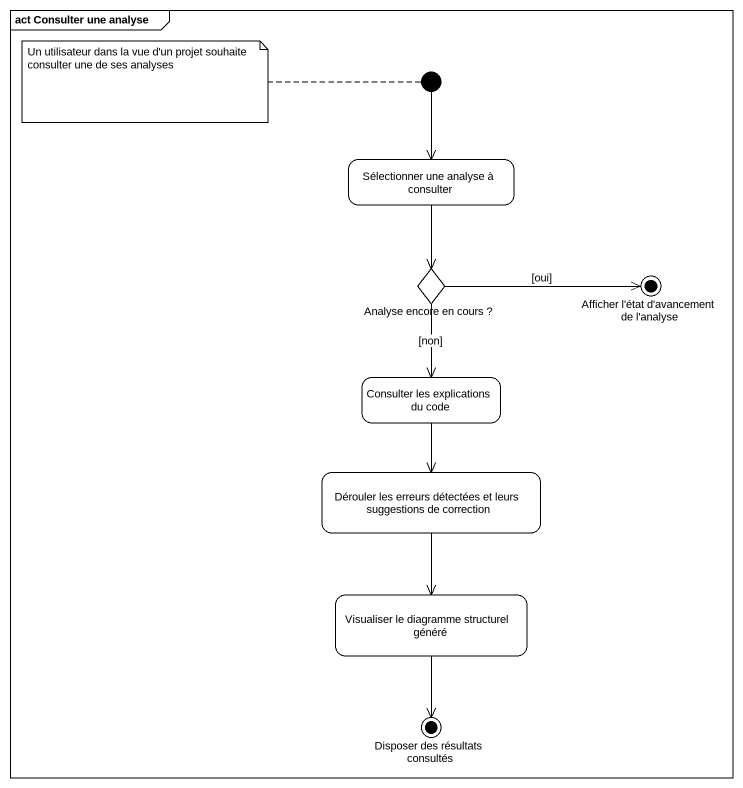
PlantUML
@startuml
mainframe act Consulter une analyse
hide empty description
state initial1 <<start>>
state "Sélectionner une analyse à consulter" as Sélectionner_une_analyse_à
state "Analyse encore en cours ?" as Analyse_encore_en_cours <<choice>>
state "Afficher l'état d'avancement de l'analyse" as Afficher_l_état_d <<end>>
state "Consulter les explications du code" as Consulter_les_explications
state "Dérouler les erreurs détectées et leurs suggestions de correction" as Dérouler_les_erreurs
state "Visualiser le diagramme structurel généré" as Visualiser_le_diagramme
state "Disposer des résultats consultés" as Disposer_des_résultats <<end>>
initial1 --> Sélectionner_une_analyse_à
Sélectionner_une_analyse_à --> Analyse_encore_en_cours
Analyse_encore_en_cours -right-> Afficher_l_état_d : [oui]
Analyse_encore_en_cours --> Consulter_les_explications : [non]
Consulter_les_explications --> Dérouler_les_erreurs
Dérouler_les_erreurs --> Visualiser_le_diagramme
Visualiser_le_diagramme --> Disposer_des_résultats
note left of initial1 : Un utilisateur dans la vue d'un projet souhaite consulter une de ses analyses
@enduml
